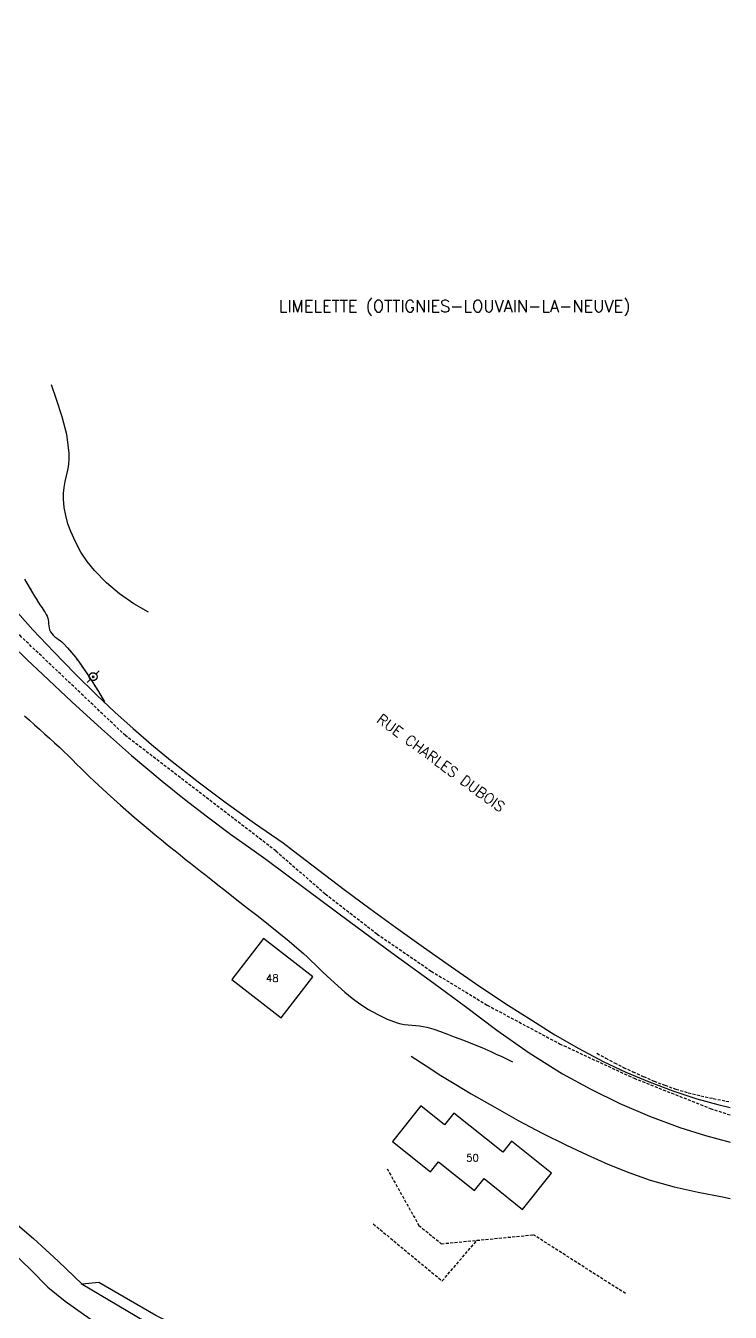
# Model space of a CAD drawing. Header units: millimetres. Extents: x 164000 to 165000, y 151998 to 153000.
# Drawn here: x 164881.3 to 165000, y 152593.3 to 152809.9 of the extents above; entities that cross this region are included whole.
import ezdxf
from ezdxf.enums import TextEntityAlignment as Align

# ---------------------------------------------------------------- set-up
doc = ezdxf.new("R2010")
doc.units = ezdxf.units.MM
doc.linetypes.add('DASHED', pattern=[0.75, 0.5, -0.25])
doc.layers.get('0').update_dxf_attribs({"linetype": 'CONTINUOUS'})
for name, color, linetype in [('W0001', 6, 'DASHED'), ('W0008', 7, 'CONTINUOUS'), ('W0017', 7, 'CONTINUOUS'), ('W0070', 7, 'DASHED'), ('W0101', 7, 'CONTINUOUS'), ('W0112', 1, 'DASHED'), ('W0211', 2, 'CONTINUOUS'), ('W0473', 7, 'CONTINUOUS'), ('W0980', 7, 'CONTINUOUS'), ('W0989', 7, 'CONTINUOUS'), ('W0991', 7, 'CONTINUOUS')]:
    doc.layers.add(name, color=color, linetype=linetype)
doc.styles.get("Standard").update_dxf_attribs({"font": 'romans.shx', "width": 0.85})

# ---------------------------------------------------------------- blocks, each defined once
blk = doc.blocks.new('T473')
for p, q in [((-0.166667, 0.166667), (0.166667, -0.166667)), ((-0.166667, -0.166667), (0.166667, 0.166667)), ((0.500001, 0.500001), (1.000002, 1.000002)), ((-1.000002, -1.000002), (-0.500001, -0.500001))]:
    blk.add_line(p, q)
blk.add_ellipse((0, 0), major_axis=(0.471405, 0.471405), ratio=1, start_param=5.4977871438, end_param=11.780972451)

msp = doc.modelspace()

# ---------------------------------------------------------------- linework, layer by layer
at = {"layer": 'W0001'}
for points in [[(164923.44, 152671), (164898.1, 152690.42), (164880.57, 152707.02), (164856.03, 152736.65), (164831.83, 152763.77), (164754.9, 152809.9), (164730.29, 152806.97)], [(164923.44, 152671), (164931.78, 152663.76), (164940.52, 152657.01), (164949.63, 152650.75), (164959.07, 152645.03), (164971.25, 152638.53), (164983.78, 152632.73), (164996.63, 152627.65), (165000, 152626.54)]]:
    msp.add_lwpolyline(points, dxfattribs=at)
at = {"layer": 'W0008'}
for points in [[(164864.19, 152722.52), (164866.55, 152719.5), (164868.97, 152716.54), (164871.47, 152713.63), (164874.03, 152710.78), (164876.48, 152708.18), (164879.01, 152705.64), (164881.57, 152703.15), (164884.17, 152700.69), (164889.09, 152696.09), (164894.06, 152691.54), (164899.11, 152687.08), (164904.27, 152682.74), (164908.06, 152679.7), (164911.91, 152676.73), (164915.81, 152673.83), (164919.77, 152671)], [(164879.08, 152712.08), (164882.52, 152708.24), (164886.03, 152704.49), (164889.62, 152700.81), (164893.29, 152697.21), (164896.31, 152694.37), (164899.39, 152691.59), (164902.52, 152688.89), (164905.72, 152686.25), (164910.34, 152682.62), (164915.05, 152679.09), (164919.83, 152675.66), (164924.68, 152672.35)], [(164924.68, 152672.35), (164926.42, 152671)], [(164919.77, 152671), (164921.78, 152669.6)], [(164926.42, 152671), (164930.68, 152667.74), (164934.96, 152664.51), (164939.28, 152661.32), (164943.62, 152658.17), (164948.32, 152654.8), (164953.05, 152651.46), (164957.82, 152648.18), (164962.65, 152645), (164966.55, 152642.51), (164970.47, 152640.06), (164974.47, 152637.72), (164978.57, 152635.57), (164982.42, 152633.77), (164986.33, 152632.12), (164990.31, 152630.62), (164994.35, 152629.29), (164997.88, 152628.29), (165000, 152627.78)], [(164921.78, 152669.6), (164928.81, 152664.33), (164935.86, 152659.09), (164942.94, 152653.89), (164950.05, 152648.74), (164955.37, 152644.81), (164960.68, 152640.84), (164966.1, 152637), (164971.73, 152633.49), (164976.5, 152630.88), (164981.39, 152628.49), (164986.38, 152626.34), (164991.48, 152624.44), (164995.8, 152623.07), (165000, 152621.97)], [(164878.37, 152609.38), (164882.62, 152605.73), (164886.77, 152601.95), (164890.79, 152598.05)], [(164879.16, 152603.39), (164882.13, 152600.52), (164885.03, 152597.57)], [(164885.03, 152597.57), (164887.98, 152595.23), (164891.02, 152593), (164894.13, 152590.87), (164897.31, 152588.85), (164901.99, 152586.18), (164906.79, 152583.72), (164911.64, 152581.35), (164916.45, 152578.94), (164922.15, 152576), (164927.86, 152573.07), (164933.58, 152570.14), (164939.3, 152567.22), (164944.02, 152564.84), (164948.74, 152562.46), (164953.47, 152560.09), (164958.21, 152557.73), (164962.94, 152555.37), (164967.67, 152553), (164972.4, 152550.63), (164977.12, 152548.24), (164985.38, 152544.03), (164993.63, 152539.81), (165000, 152536.53)], [(165000, 152540.97), (164992.32, 152544.86), (164980.01, 152551.16), (164954.83, 152563.92), (164931.37, 152575.82), (164909.15, 152587.2), (164890.65, 152598.13)], [(164914.48, 152584.47), (164912.53, 152588.19), (164903.23, 152592.82), (164893.65, 152598.33), (164890.79, 152598.05)]]:
    msp.add_lwpolyline(points, dxfattribs=at)
at = {"layer": 'W0017'}
msp.add_lwpolyline([(164881.09, 152716.76), (164881.49, 152716.08), (164881.89, 152715.41), (164882.29, 152714.73), (164882.69, 152714.05), (164883.1, 152713.38), (164883.51, 152712.71), (164883.68, 152712.44), (164883.87, 152712.17), (164884.06, 152711.91), (164884.25, 152711.65), (164884.43, 152711.38), (164884.61, 152711.11), (164884.77, 152710.82), (164884.9, 152710.52), (164885.01, 152710.2), (164885.08, 152709.87), (164885.12, 152709.54), (164885.15, 152709.2), (164885.18, 152708.87), (164885.24, 152708.53), (164885.34, 152708.2), (164885.49, 152707.88), (164885.7, 152707.57), (164885.96, 152707.3), (164886.24, 152707.05), (164886.53, 152706.82), (164886.83, 152706.61), (164887.12, 152706.4), (164887.41, 152706.17), (164887.67, 152705.92), (164888.37, 152705.17), (164889.04, 152704.39), (164889.68, 152703.59), (164890.29, 152702.77), (164891.44, 152701.15), (164892.53, 152699.5), (164893.57, 152697.81), (164894.56, 152696.09)], dxfattribs=at)
at = {"layer": 'W0070'}
msp.add_lwpolyline([(164881.1, 152716.76), (164881.5, 152716.08), (164881.89, 152715.41), (164882.29, 152714.73), (164882.69, 152714.05), (164883.1, 152713.38), (164883.51, 152712.71), (164883.68, 152712.44), (164883.87, 152712.17), (164884.06, 152711.91), (164884.25, 152711.65), (164884.43, 152711.38), (164884.61, 152711.11), (164884.77, 152710.82), (164884.9, 152710.52), (164885.01, 152710.2), (164885.08, 152709.87), (164885.12, 152709.54), (164885.15, 152709.2), (164885.18, 152708.87), (164885.24, 152708.53), (164885.34, 152708.2), (164885.49, 152707.88), (164885.7, 152707.57), (164885.96, 152707.3), (164886.24, 152707.05), (164886.53, 152706.82), (164886.83, 152706.61), (164887.12, 152706.4), (164887.41, 152706.17), (164887.67, 152705.92), (164888.37, 152705.17), (164889.04, 152704.39), (164889.68, 152703.59), (164890.29, 152702.77), (164891.44, 152701.15), (164892.53, 152699.5), (164893.57, 152697.81), (164894.56, 152696.09)], dxfattribs=at)
at = {"layer": 'W0101'}
for points in [[(164916.01, 152649.35), (164924.35, 152642.92), (164929.67, 152649.81), (164921.34, 152656.24), (164916.01, 152649.35)], [(164969.9, 152616.73), (164963.17, 152622.12), (164961.67, 152620.26), (164953.43, 152626.86), (164951.83, 152624.87), (164947.85, 152628.06), (164943.09, 152622.11), (164949.49, 152616.98), (164950.86, 152618.68), (164956.92, 152613.82), (164958.54, 152615.83), (164965.02, 152610.64), (164969.9, 152616.73)]]:
    msp.add_lwpolyline(points, close=True, dxfattribs=at)
at = {"layer": 'W0112'}
for points in [[(164977.53, 152636.93), (164979.01, 152636.11), (164980.51, 152635.31), (164982.03, 152634.55), (164983.56, 152633.83), (164985.35, 152633.03), (164987.15, 152632.25), (164988.98, 152631.54), (164990.84, 152630.9), (164992.92, 152630.29), (164995.03, 152629.78), (164997.14, 152629.32), (164999.26, 152628.89), (165000, 152628.74)], [(164942.19, 152617.5), (164947.53, 152607.97), (164951.32, 152604.87), (164966.85, 152606.37)], [(164939.86, 152608.2), (164951.47, 152598.61), (164957.33, 152605.45)], [(164982.35, 152596.48), (164966.85, 152606.37)]]:
    msp.add_lwpolyline(points, dxfattribs=at)
at = {"layer": 'W0211'}
for points in [[(164902.01, 152711.16), (164899.5, 152712.6), (164897.12, 152714.26), (164894.91, 152716.13), (164892.89, 152718.2), (164891.67, 152719.7), (164890.6, 152721.31), (164889.68, 152723), (164888.89, 152724.76), (164888.42, 152726.08), (164888.06, 152727.44), (164887.8, 152728.82), (164887.67, 152730.22), (164887.68, 152731.21), (164887.79, 152732.19), (164887.97, 152733.16), (164888.18, 152734.12), (164888.38, 152735.08), (164888.55, 152736.05), (164888.65, 152737.03), (164888.64, 152738.03), (164888.22, 152741.09), (164887.44, 152744.08), (164886.48, 152747), (164885.66, 152749.46)], [(164881.1, 152693.74), (164881.94, 152692.98), (164882.78, 152692.22), (164883.63, 152691.47), (164884.48, 152690.72), (164885.32, 152689.97), (164886.16, 152689.21), (164886.99, 152688.44), (164887.72, 152687.74), (164888.45, 152687.04), (164889.17, 152686.33), (164889.88, 152685.61), (164890.6, 152684.9), (164891.32, 152684.19), (164892.05, 152683.49), (164892.78, 152682.79), (164895.03, 152680.73), (164897.3, 152678.7), (164899.59, 152676.69), (164901.91, 152674.71), (164903.04, 152673.77), (164904.17, 152672.84), (164905.31, 152671.92), (164906.46, 152671)], [(164906.46, 152671), (164907.32, 152670.32), (164908.19, 152669.63), (164909.05, 152668.95), (164909.92, 152668.27), (164910.78, 152667.59), (164911.65, 152666.91), (164912.51, 152666.22), (164913.37, 152665.54), (164915.13, 152664.14), (164916.9, 152662.76), (164918.67, 152661.38), (164920.44, 152660), (164922.2, 152658.61), (164923.95, 152657.21), (164925.69, 152655.78), (164927.4, 152654.33), (164928.08, 152653.73), (164928.75, 152653.11), (164929.41, 152652.49), (164930.07, 152651.86), (164930.72, 152651.23), (164931.38, 152650.6), (164932.04, 152649.98), (164932.71, 152649.37), (164933.89, 152648.31), (164935.07, 152647.24), (164936.28, 152646.22), (164937.57, 152645.28), (164939.06, 152644.33), (164940.6, 152643.46), (164942.21, 152642.7), (164943.87, 152642.08), (164944.49, 152641.91), (164945.11, 152641.79), (164945.74, 152641.71), (164946.37, 152641.65), (164947, 152641.6), (164947.63, 152641.53), (164948.26, 152641.44), (164948.88, 152641.31), (164950.05, 152640.98), (164951.2, 152640.58), (164952.34, 152640.15), (164953.48, 152639.71), (164955.03, 152639.12), (164956.58, 152638.51), (164958.12, 152637.88), (164959.66, 152637.22), (164960.58, 152636.81), (164961.5, 152636.38), (164962.41, 152635.95), (164963.32, 152635.49)], [(164946.26, 152636.43), (164948.75, 152634.8), (164951.26, 152633.2), (164953.79, 152631.65), (164956.35, 152630.13), (164960.31, 152627.86), (164964.29, 152625.63), (164968.32, 152623.49), (164972.41, 152621.46), (164975.87, 152619.84), (164979.36, 152618.29), (164982.91, 152616.85), (164986.52, 152615.59), (164990.53, 152614.46), (164994.59, 152613.53), (164998.67, 152612.74), (165000, 152612.5)]]:
    msp.add_lwpolyline(points, dxfattribs=at)

# ---------------------------------------------------------------- block references
at = {"layer": 'W0473'}
msp.add_blockref('T473', (164892.66, 152700.33), dxfattribs=at)

# ---------------------------------------------------------------- texts
at = {"layer": 'W0980'}
msp.add_text('LIMELETTE (OTTIGNIES-LOUVAIN-LA-NEUVE)', height=2, dxfattribs=at).set_placement((164953.55, 152762.57), align=Align.MIDDLE)
at = {"layer": 'W0989'}
msp.add_text('RUE CHARLES DUBOIS  ', height=1.75, rotation=323.7318, dxfattribs=at).set_placement((164940.29, 152692.77))
at = {"layer": 'W0991'}
for s, p in [('48', (164922.84, 152649.58)), ('50', (164956.58, 152619.35))]:
    msp.add_text(s, height=1.25, dxfattribs=at).set_placement(p, align=Align.MIDDLE_CENTER)

doc.saveas('drawing.dxf')
